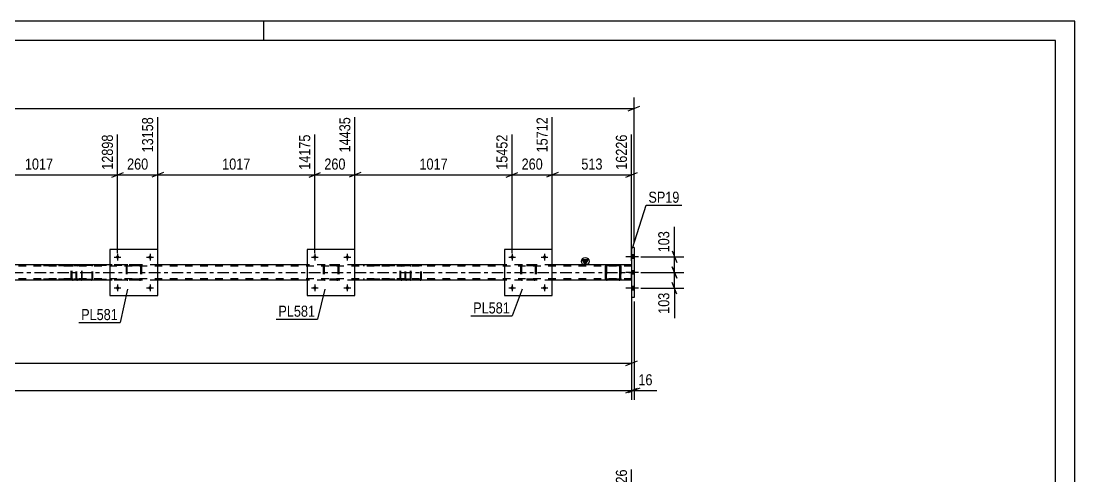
# Model space of a CAD drawing. Header units: millimetres. Extents: x -86 to 755, y -421 to 173.
# Drawn here: x 482 to 754.9, y 55.5 to 173.5 of the extents above; entities that cross this region are included whole.
import ezdxf

# ---------------------------------------------------------------- set-up
doc = ezdxf.new("R2010")
doc.units = ezdxf.units.MM
doc.linetypes.add('DXK_LINE_DOT2', pattern=[3.9198, 1.9599, -1.9599])
doc.linetypes.add('DXK_LINE_DOT3', pattern=[5.9187, 2.979, -0.9799, 0.9799, -0.9799])
doc.styles.add('Arial Narrow', font='ARIALN.TTF', dxfattribs={"height": 0.2})

# ---------------------------------------------------------------- blocks, each defined once
blk = doc.blocks.new('Unknown-814409347-1133')
at = {"color": 5, "linetype": 'Continuous'}
for p, q in [((754.89, 173.48), (-86.11, 173.48)), ((544.89, 168.48), (544.89, 173.48)), ((754.89, -420.52), (754.89, 173.48)), ((749.89, 168.48), (-81.11, 168.48)), ((749.89, -415.52), (749.89, 168.48))]:
    blk.add_line(p, q, dxfattribs=at)
blk = doc.blocks.new('Part-814409347-2516 - 2380')
at = {"color": 2, "linetype": 'Continuous'}
for p, q in [((633.36, 110), (633.33, 109.81)), ((633.33, 106.77), (633.33, 109.81)), ((633.33, 109.81), (633.33, 109.81)), ((633.57, 109.81), (633.59, 109.91)), ((633.57, 106.77), (633.57, 109.81)), ((633.57, 109.81), (633.57, 109.81)), ((633.64, 109.98), (633.59, 109.91)), ((633.81, 110.29), (633.62, 110.26)), ((633.72, 110.04), (633.64, 109.98)), ((633.81, 110.05), (633.72, 110.04)), ((636.85, 110.29), (633.81, 110.29)), ((636.85, 110.05), (633.81, 110.05)), ((637.03, 110.26), (636.85, 110.29)), ((636.94, 110.04), (636.85, 110.05)), ((637.02, 109.98), (636.94, 110.04)), ((637.07, 109.91), (637.02, 109.98)), ((637.07, 109.91), (637.09, 109.81)), ((637.09, 106.77), (637.09, 109.81)), ((637.09, 109.81), (637.09, 109.81)), ((637.33, 109.81), (637.29, 110)), ((637.33, 106.77), (637.33, 109.81)), ((637.33, 109.81), (637.33, 109.81)), ((633.33, 106.77), (633.33, 106.77)), ((633.33, 106.77), (633.36, 106.59)), ((633.57, 106.77), (633.57, 106.77)), ((633.59, 106.68), (633.57, 106.77)), ((633.59, 106.68), (633.64, 106.6)), ((633.64, 106.6), (633.72, 106.55)), ((633.72, 106.55), (633.81, 106.53)), ((636.85, 106.53), (633.81, 106.53)), ((636.85, 106.53), (636.94, 106.55)), ((636.94, 106.55), (637.02, 106.6)), ((637.02, 106.6), (637.07, 106.68)), ((637.09, 106.77), (637.07, 106.68)), ((637.09, 106.77), (637.09, 106.77)), ((637.29, 106.59), (637.33, 106.77)), ((637.33, 106.77), (637.33, 106.77)), ((633.62, 106.33), (633.81, 106.29)), ((636.85, 106.29), (633.81, 106.29)), ((636.85, 106.29), (637.03, 106.33))]:
    blk.add_line(p, q, dxfattribs=at)
at = {"color": 7, "linetype": 'DXK_LINE_DOT2'}
for p, q in [((633.33, 109.81), (633.36, 110)), ((633.33, 106.77), (633.33, 109.81)), ((633.57, 109.81), (633.59, 109.91)), ((633.57, 109.81), (633.57, 106.77)), ((633.62, 110.26), (633.81, 110.29)), ((633.64, 109.98), (633.64, 109.98)), ((633.72, 110.04), (633.72, 110.04)), ((633.81, 110.05), (633.81, 110.05)), ((636.85, 110.29), (637.03, 110.26)), ((636.94, 110.04), (636.94, 110.04)), ((637.02, 109.98), (637.02, 109.98)), ((637.07, 109.91), (637.07, 109.91)), ((637.09, 109.81), (637.07, 109.91)), ((637.09, 109.81), (637.09, 106.77)), ((637.29, 110), (637.33, 109.81)), ((637.33, 109.81), (637.33, 106.77)), ((633.36, 106.59), (633.33, 106.77)), ((633.59, 106.68), (633.57, 106.77)), ((633.64, 106.6), (633.64, 106.6)), ((633.72, 106.55), (633.72, 106.55)), ((633.81, 106.53), (633.81, 106.53)), ((636.94, 106.55), (636.94, 106.55)), ((637.02, 106.6), (637.02, 106.6)), ((637.07, 106.68), (637.09, 106.77)), ((637.07, 106.68), (637.07, 106.68)), ((637.33, 106.77), (637.29, 106.59)), ((633.81, 106.29), (633.62, 106.33)), ((637.03, 106.33), (636.85, 106.29))]:
    blk.add_line(p, q, dxfattribs=at)
at = {"color": 7, "linetype": 'DXK_LINE_DOT3'}
blk.add_line((635.33, 108.29), (635.33, 108.29), dxfattribs=at)
at = {"color": 2, "linetype": 'Continuous'}
for centre, start, end in [((633.81, 109.81), 112.5, 157.5), ((636.85, 109.81), 22.5, 67.5), ((633.81, 106.77), 202.5, 247.5), ((636.85, 106.77), 292.5, 337.5)]:
    blk.add_arc(centre, 0.48, start, end, dxfattribs=at)
at = {"color": 7, "linetype": 'DXK_LINE_DOT2'}
for centre, start, end in [((633.81, 109.81), 112.5, 157.5), ((636.85, 109.81), 22.5, 67.5), ((633.81, 106.77), 202.5, 247.5), ((636.85, 106.77), 292.5, 337.5)]:
    blk.add_arc(centre, 0.48, start, end, dxfattribs=at)
blk = doc.blocks.new('Bolt-814409347-2420 - 2380')
at = {"linetype": 'Continuous'}
for points in [[(609.59, 104.29, -1), (608.71, 104.29, -1)], [(617.99, 104.29, -1), (617.11, 104.29, -1)]]:
    blk.add_hatch(color=1, dxfattribs=at).paths.add_polyline_path(points)
at = {"color": 1, "linetype": 'Continuous'}
for p, q in [((608.27, 104.29), (610.03, 104.29)), ((609.15, 105.17), (609.15, 103.41)), ((616.67, 104.29), (618.43, 104.29)), ((617.55, 105.17), (617.55, 103.41))]:
    blk.add_line(p, q, dxfattribs=at)
blk = doc.blocks.new('Bolt-814409347-2447 - 2380')
at = {"linetype": 'Continuous'}
for points in [[(640.73, 111.95), (640.73, 112.83), (640.09, 112.83), (640.09, 111.95)], [(640.73, 111.95), (640.73, 112.83), (640.09, 112.83), (640.09, 111.95)], [(640.73, 111.95), (640.73, 112.83), (640.09, 112.83), (640.09, 111.95)], [(640.73, 107.85), (640.73, 108.73), (640.09, 108.73), (640.09, 107.85)], [(640.73, 107.85), (640.73, 108.73), (640.09, 108.73), (640.09, 107.85)], [(640.73, 103.75), (640.73, 104.63), (640.09, 104.63), (640.09, 103.75)], [(640.73, 103.75), (640.73, 104.63), (640.09, 104.63), (640.09, 103.75)], [(640.73, 103.75), (640.73, 104.63), (640.09, 104.63), (640.09, 103.75)]]:
    blk.add_hatch(color=1, dxfattribs=at).paths.add_polyline_path(points)
at = {"color": 1, "linetype": 'Continuous'}
for p, q in [((641.89, 112.39), (638.57, 112.39)), ((641.89, 112.39), (638.57, 112.39)), ((641.89, 112.39), (638.57, 112.39)), ((640.73, 112.83), (640.09, 112.83)), ((640.73, 112.83), (640.09, 112.83)), ((640.73, 112.83), (640.09, 112.83)), ((640.73, 111.95), (640.09, 111.95)), ((640.73, 111.95), (640.09, 111.95)), ((640.73, 111.95), (640.09, 111.95)), ((641.89, 108.29), (638.57, 108.29)), ((641.89, 108.29), (638.57, 108.29)), ((640.73, 108.73), (640.09, 108.73)), ((640.73, 108.73), (640.09, 108.73)), ((640.73, 107.85), (640.09, 107.85)), ((640.73, 107.85), (640.09, 107.85)), ((641.89, 104.19), (638.57, 104.19)), ((641.89, 104.19), (638.57, 104.19)), ((641.89, 104.19), (638.57, 104.19)), ((640.73, 104.63), (640.09, 104.63)), ((640.73, 104.63), (640.09, 104.63)), ((640.73, 104.63), (640.09, 104.63)), ((640.73, 103.75), (640.09, 103.75)), ((640.73, 103.75), (640.09, 103.75)), ((640.73, 103.75), (640.09, 103.75))]:
    blk.add_line(p, q, dxfattribs=at)
blk = doc.blocks.new('Part-814409347-2593 - 2380')
at = {"color": 7, "linetype": 'DXK_LINE_DOT2'}
for p, q in [((497.59, 110.29), (485.43, 110.29)), ((497.59, 110.05), (485.43, 110.05)), ((495.01, 109.9), (494.99, 109.81)), ((494.99, 106.77), (494.99, 109.81)), ((495.03, 110), (495.01, 109.9)), ((495.24, 109.81), (495.26, 109.91)), ((495.24, 106.77), (495.24, 109.81)), ((495.26, 109.91), (495.32, 109.98)), ((495.5, 110.29), (495.3, 110.26)), ((495.32, 109.98), (495.4, 110.04)), ((495.4, 110.04), (495.5, 110.05)), ((496.31, 110.05), (496.31, 110.29)), ((497.69, 110.26), (497.59, 110.29)), ((497.59, 110.05), (497.64, 110.04)), ((497.64, 110.04), (497.68, 109.98)), ((497.68, 109.98), (497.71, 109.91)), ((497.78, 110.15), (497.69, 110.26)), ((497.71, 109.91), (497.72, 109.81)), ((497.72, 106.77), (497.72, 109.81)), ((497.84, 110), (497.78, 110.15)), ((497.86, 109.81), (497.84, 110)), ((497.86, 106.77), (497.86, 109.81)), ((497.59, 106.53), (485.43, 106.53)), ((494.99, 106.77), (495.01, 106.69)), ((495.01, 106.69), (495.03, 106.59)), ((495.26, 106.68), (495.24, 106.77)), ((495.32, 106.6), (495.26, 106.68)), ((495.4, 106.55), (495.32, 106.6)), ((495.5, 106.53), (495.4, 106.55)), ((496.31, 106.29), (496.31, 106.53)), ((497.64, 106.55), (497.59, 106.53)), ((497.68, 106.6), (497.64, 106.55)), ((497.71, 106.68), (497.68, 106.6)), ((497.69, 106.33), (497.78, 106.43)), ((497.72, 106.77), (497.71, 106.68)), ((497.78, 106.43), (497.84, 106.59)), ((497.84, 106.59), (497.86, 106.77)), ((497.59, 106.29), (485.43, 106.29)), ((495.3, 106.33), (495.5, 106.29)), ((497.59, 106.29), (497.69, 106.33))]:
    blk.add_line(p, q, dxfattribs=at)
for centre, start, end in [((495.48, 109.8), 111.1941, 156.1506), ((495.48, 106.79), 203.8494, 248.8059)]:
    blk.add_arc(centre, 0.492, start, end, dxfattribs=at)
blk = doc.blocks.new('Bolt-814409347-2384 - 2380')
at = {"linetype": 'Continuous'}
for points in [[(558.51, 112.29, -1), (557.63, 112.29, -1)], [(566.91, 112.29, -1), (566.03, 112.29, -1)]]:
    blk.add_hatch(color=1, dxfattribs=at).paths.add_polyline_path(points)
at = {"color": 1, "linetype": 'Continuous'}
for p, q in [((557.19, 112.29), (558.95, 112.29)), ((558.07, 113.17), (558.07, 111.41)), ((565.59, 112.29), (567.35, 112.29)), ((566.47, 113.17), (566.47, 111.41))]:
    blk.add_line(p, q, dxfattribs=at)
blk = doc.blocks.new('Bolt-814409347-2385 - 2380')
at = {"linetype": 'Continuous'}
for points in [[(558.51, 104.29, -1), (557.63, 104.29, -1)], [(566.91, 104.29, -1), (566.03, 104.29, -1)]]:
    blk.add_hatch(color=1, dxfattribs=at).paths.add_polyline_path(points)
at = {"color": 1, "linetype": 'Continuous'}
for p, q in [((557.19, 104.29), (558.95, 104.29)), ((558.07, 105.17), (558.07, 103.41)), ((565.59, 104.29), (567.35, 104.29)), ((566.47, 105.17), (566.47, 103.41))]:
    blk.add_line(p, q, dxfattribs=at)
blk = doc.blocks.new('Bolt-814409347-2386 - 2380')
at = {"linetype": 'Continuous'}
for points in [[(507.43, 112.29, -1), (506.55, 112.29, -1)], [(515.83, 112.29, -1), (514.95, 112.29, -1)]]:
    blk.add_hatch(color=1, dxfattribs=at).paths.add_polyline_path(points)
at = {"color": 1, "linetype": 'Continuous'}
for p, q in [((506.11, 112.29), (507.87, 112.29)), ((506.99, 113.17), (506.99, 111.41)), ((514.51, 112.29), (516.27, 112.29)), ((515.39, 113.17), (515.39, 111.41))]:
    blk.add_line(p, q, dxfattribs=at)
blk = doc.blocks.new('Part-814409347-2515 - 2380')
at = {"color": 2, "linetype": 'Continuous'}
for p, q in [((619.55, 114.29), (607.15, 114.29)), ((607.15, 114.29), (607.15, 102.29)), ((619.55, 102.29), (619.55, 114.29)), ((607.15, 102.29), (619.55, 102.29))]:
    blk.add_line(p, q, dxfattribs=at)
blk = doc.blocks.new('Bolt-814409347-2439 - 2380')
at = {"linetype": 'Continuous'}
for points in [[(609.59, 112.29, -1), (608.71, 112.29, -1)], [(617.99, 112.29, -1), (617.11, 112.29, -1)]]:
    blk.add_hatch(color=1, dxfattribs=at).paths.add_polyline_path(points)
at = {"color": 1, "linetype": 'Continuous'}
for p, q in [((608.27, 112.29), (610.03, 112.29)), ((609.15, 113.17), (609.15, 111.41)), ((616.67, 112.29), (618.43, 112.29)), ((617.55, 113.17), (617.55, 111.41))]:
    blk.add_line(p, q, dxfattribs=at)
blk = doc.blocks.new('Part-814409347-2462 - 2380')
at = {"color": 2, "linetype": 'Continuous'}
for p, q in [((517.39, 114.29), (504.99, 114.29)), ((504.99, 114.29), (504.99, 102.29)), ((517.39, 102.29), (517.39, 114.29)), ((504.99, 102.29), (517.39, 102.29))]:
    blk.add_line(p, q, dxfattribs=at)
blk = doc.blocks.new('Part-814409347-2469 - 2380')
at = {"color": 7, "linetype": 'DXK_LINE_DOT2'}
for p, q in [((509.19, 109.81), (509.23, 110)), ((509.23, 110), (509.19, 109.81)), ((509.19, 109.81), (509.19, 106.77)), ((509.43, 109.81), (509.45, 109.91)), ((509.43, 109.81), (509.43, 106.77)), ((509.45, 109.91), (509.5, 109.98)), ((509.49, 110.26), (509.67, 110.29)), ((509.67, 110.29), (509.49, 110.26)), ((509.5, 109.98), (509.58, 110.04)), ((509.58, 110.04), (509.67, 110.05)), ((512.71, 110.29), (509.67, 110.29)), ((512.71, 110.05), (509.67, 110.05)), ((512.71, 110.29), (512.89, 110.26)), ((512.89, 110.26), (512.71, 110.29)), ((512.71, 110.05), (512.8, 110.04)), ((512.8, 110.04), (512.88, 109.98)), ((512.88, 109.98), (512.93, 109.91)), ((512.93, 109.91), (512.95, 109.81)), ((512.95, 109.81), (512.95, 106.77)), ((513.15, 110), (513.19, 109.81)), ((513.19, 109.81), (513.15, 110)), ((513.19, 109.81), (513.19, 106.77)), ((509.23, 106.59), (509.19, 106.77)), ((509.19, 106.77), (509.23, 106.59)), ((509.45, 106.68), (509.43, 106.77)), ((509.5, 106.6), (509.45, 106.68)), ((509.58, 106.55), (509.5, 106.6)), ((509.67, 106.53), (509.58, 106.55)), ((512.71, 106.53), (509.67, 106.53)), ((512.8, 106.55), (512.71, 106.53)), ((512.88, 106.6), (512.8, 106.55)), ((512.93, 106.68), (512.88, 106.6)), ((512.95, 106.77), (512.93, 106.68)), ((513.19, 106.77), (513.15, 106.59)), ((513.15, 106.59), (513.19, 106.77)), ((509.67, 106.29), (509.49, 106.33)), ((509.49, 106.33), (509.67, 106.29)), ((512.71, 106.29), (509.67, 106.29)), ((512.89, 106.33), (512.71, 106.29)), ((512.71, 106.29), (512.89, 106.33))]:
    blk.add_line(p, q, dxfattribs=at)
at = {"color": 7, "linetype": 'DXK_LINE_DOT3'}
blk.add_line((511.19, 108.29), (511.19, 108.29), dxfattribs=at)
at = {"color": 7, "linetype": 'DXK_LINE_DOT2'}
for centre, start, end in [((509.67, 109.81), 112.5, 157.5), ((509.67, 109.81), 112.5, 157.5), ((512.71, 109.81), 22.5, 67.5), ((512.71, 109.81), 22.5, 67.5), ((509.67, 106.77), 202.5, 247.5), ((509.67, 106.77), 202.5, 247.5), ((512.71, 106.77), 292.5, 337.5), ((512.71, 106.77), 292.5, 337.5)]:
    blk.add_arc(centre, 0.48, start, end, dxfattribs=at)
blk = doc.blocks.new('Part-814409347-2607 - 2380')
at = {"color": 7, "linetype": 'DXK_LINE_DOT2'}
for p, q in [((581.47, 110.1), (581.44, 109.97)), ((581.44, 106.61), (581.44, 109.97)), ((581.61, 109.97), (581.63, 110.03)), ((581.61, 106.61), (581.61, 109.97)), ((581.63, 110.03), (581.66, 110.09)), ((581.79, 110.29), (581.65, 110.27)), ((581.66, 110.09), (581.72, 110.12)), ((581.72, 110.12), (581.79, 110.13)), ((597.11, 110.29), (581.79, 110.29)), ((597.11, 110.13), (581.79, 110.13)), ((585.49, 110.27), (585.36, 110.29)), ((585.36, 110.13), (585.43, 110.12)), ((585.43, 110.12), (585.45, 110.11)), ((585.45, 110.11), (585.48, 110.09)), ((585.48, 110.09), (585.52, 110.03)), ((585.52, 110.03), (585.53, 109.97)), ((585.53, 106.61), (585.53, 109.97)), ((585.7, 109.97), (585.68, 110.1)), ((585.7, 106.61), (585.7, 109.97)), ((581.44, 106.61), (581.47, 106.49)), ((581.63, 106.55), (581.61, 106.61)), ((581.66, 106.5), (581.63, 106.55)), ((581.72, 106.47), (581.66, 106.5)), ((581.79, 106.45), (581.72, 106.47)), ((597.11, 106.45), (581.79, 106.45)), ((585.36, 106.45), (585.43, 106.47)), ((585.43, 106.47), (585.45, 106.48)), ((585.45, 106.48), (585.48, 106.5)), ((585.52, 106.55), (585.48, 106.5)), ((585.53, 106.61), (585.52, 106.55)), ((585.68, 106.49), (585.7, 106.61)), ((581.65, 106.32), (581.79, 106.29)), ((597.11, 106.29), (581.79, 106.29)), ((585.36, 106.29), (585.49, 106.32))]:
    blk.add_line(p, q, dxfattribs=at)
for centre, start, end in [((581.77, 109.96), 110.7583, 155.68), ((585.37, 109.96), 24.32, 69.2417), ((581.77, 106.63), 204.32, 249.2417)]:
    blk.add_arc(centre, 0.331, start, end, dxfattribs=at)
blk = doc.blocks.new('Bolt-814409347-2482 - 2380')
at = {"linetype": 'Continuous'}
for points in [[(507.43, 104.29, -1), (506.55, 104.29, -1)], [(515.83, 104.29, -1), (514.95, 104.29, -1)]]:
    blk.add_hatch(color=1, dxfattribs=at).paths.add_polyline_path(points)
at = {"color": 1, "linetype": 'Continuous'}
for p, q in [((506.11, 104.29), (507.87, 104.29)), ((506.99, 105.17), (506.99, 103.41)), ((514.51, 104.29), (516.27, 104.29)), ((515.39, 105.17), (515.39, 103.41))]:
    blk.add_line(p, q, dxfattribs=at)
blk = doc.blocks.new('Part-814409347-2489 - 2380')
at = {"color": 7, "linetype": 'DXK_LINE_DOT2'}
for p, q in [((611.35, 109.81), (611.39, 110)), ((611.39, 110), (611.35, 109.81)), ((611.35, 109.81), (611.35, 106.77)), ((611.59, 109.81), (611.61, 109.91)), ((611.59, 109.81), (611.59, 106.77)), ((611.61, 109.91), (611.66, 109.98)), ((611.65, 110.26), (611.83, 110.29)), ((611.83, 110.29), (611.65, 110.26)), ((611.66, 109.98), (611.74, 110.04)), ((611.74, 110.04), (611.83, 110.05)), ((614.87, 110.29), (611.83, 110.29)), ((614.87, 110.05), (611.83, 110.05)), ((614.87, 110.29), (615.06, 110.26)), ((615.06, 110.26), (614.87, 110.29)), ((614.87, 110.05), (614.96, 110.04)), ((614.96, 110.04), (615.04, 109.98)), ((615.04, 109.98), (615.09, 109.91)), ((615.09, 109.91), (615.11, 109.81)), ((615.11, 109.81), (615.11, 106.77)), ((615.32, 110), (615.35, 109.81)), ((615.35, 109.81), (615.32, 110)), ((615.35, 109.81), (615.35, 106.77)), ((611.39, 106.59), (611.35, 106.77)), ((611.35, 106.77), (611.39, 106.59)), ((611.61, 106.68), (611.59, 106.77)), ((611.66, 106.6), (611.61, 106.68)), ((611.74, 106.55), (611.66, 106.6)), ((611.83, 106.53), (611.74, 106.55)), ((614.87, 106.53), (611.83, 106.53)), ((614.96, 106.55), (614.87, 106.53)), ((615.04, 106.6), (614.96, 106.55)), ((615.09, 106.68), (615.04, 106.6)), ((615.11, 106.77), (615.09, 106.68)), ((615.35, 106.77), (615.32, 106.59)), ((615.32, 106.59), (615.35, 106.77)), ((611.83, 106.29), (611.65, 106.33)), ((611.65, 106.33), (611.83, 106.29)), ((614.87, 106.29), (611.83, 106.29)), ((615.06, 106.33), (614.87, 106.29)), ((614.87, 106.29), (615.06, 106.33))]:
    blk.add_line(p, q, dxfattribs=at)
for centre, start, end in [((611.83, 109.81), 112.5, 157.5), ((611.83, 109.81), 112.5, 157.5), ((614.87, 109.81), 22.5, 67.5), ((614.87, 109.81), 22.5, 67.5), ((611.83, 106.77), 202.5, 247.5), ((611.83, 106.77), 202.5, 247.5), ((614.87, 106.77), 292.5, 337.5), ((614.87, 106.77), 292.5, 337.5)]:
    blk.add_arc(centre, 0.48, start, end, dxfattribs=at)
blk = doc.blocks.new('Part-814409347-2494 - 2380')
at = {"color": 2, "linetype": 'Continuous'}
for p, q in [((568.47, 114.29), (556.07, 114.29)), ((556.07, 114.29), (556.07, 102.29)), ((568.47, 102.29), (568.47, 114.29)), ((556.07, 102.29), (568.47, 102.29))]:
    blk.add_line(p, q, dxfattribs=at)
blk = doc.blocks.new('Part-814409347-2495 - 2380')
at = {"color": 7, "linetype": 'DXK_LINE_DOT2'}
for p, q in [((560.27, 109.81), (560.31, 110)), ((560.31, 110), (560.27, 109.81)), ((560.27, 109.81), (560.27, 106.77)), ((560.51, 109.81), (560.53, 109.91)), ((560.51, 109.81), (560.51, 106.77)), ((560.53, 109.91), (560.58, 109.98)), ((560.57, 110.26), (560.75, 110.29)), ((560.75, 110.29), (560.57, 110.26)), ((560.58, 109.98), (560.66, 110.04)), ((560.66, 110.04), (560.75, 110.05)), ((563.79, 110.29), (560.75, 110.29)), ((563.79, 110.05), (560.75, 110.05)), ((563.79, 110.29), (563.97, 110.26)), ((563.97, 110.26), (563.79, 110.29)), ((563.79, 110.05), (563.88, 110.04)), ((563.88, 110.04), (563.96, 109.98)), ((563.96, 109.98), (564.01, 109.91)), ((564.01, 109.91), (564.03, 109.81)), ((564.03, 109.81), (564.03, 106.77)), ((564.23, 110), (564.27, 109.81)), ((564.27, 109.81), (564.23, 110)), ((564.27, 109.81), (564.27, 106.77)), ((560.31, 106.59), (560.27, 106.77)), ((560.27, 106.77), (560.31, 106.59)), ((560.53, 106.68), (560.51, 106.77)), ((560.58, 106.6), (560.53, 106.68)), ((560.66, 106.55), (560.58, 106.6)), ((560.75, 106.53), (560.66, 106.55)), ((563.79, 106.53), (560.75, 106.53)), ((563.88, 106.55), (563.79, 106.53)), ((563.96, 106.6), (563.88, 106.55)), ((564.01, 106.68), (563.96, 106.6)), ((564.03, 106.77), (564.01, 106.68)), ((564.27, 106.77), (564.23, 106.59)), ((564.23, 106.59), (564.27, 106.77)), ((560.75, 106.29), (560.57, 106.33)), ((560.57, 106.33), (560.75, 106.29)), ((563.79, 106.29), (560.75, 106.29)), ((563.97, 106.33), (563.79, 106.29)), ((563.79, 106.29), (563.97, 106.33))]:
    blk.add_line(p, q, dxfattribs=at)
at = {"color": 7, "linetype": 'DXK_LINE_DOT3'}
blk.add_line((562.27, 108.29), (562.27, 108.29), dxfattribs=at)
at = {"color": 7, "linetype": 'DXK_LINE_DOT2'}
for centre, start, end in [((560.75, 109.81), 112.5, 157.5), ((560.75, 109.81), 112.5, 157.5), ((563.79, 109.81), 22.5, 67.5), ((563.79, 109.81), 22.5, 67.5), ((560.75, 106.77), 202.5, 247.5), ((560.75, 106.77), 202.5, 247.5), ((563.79, 106.77), 292.5, 337.5), ((563.79, 106.77), 292.5, 337.5)]:
    blk.add_arc(centre, 0.48, start, end, dxfattribs=at)
blk = doc.blocks.new('Part-814409347-2525 - 2380')
at = {"color": 7, "linetype": 'DXK_LINE_DOT2'}
for p, q in [((496.34, 110.1), (496.31, 109.97)), ((496.31, 106.61), (496.31, 109.97)), ((496.48, 109.97), (496.49, 110.03)), ((496.48, 106.61), (496.48, 109.97)), ((496.49, 110.03), (496.53, 110.09)), ((496.65, 110.29), (496.52, 110.27)), ((496.53, 110.09), (496.59, 110.12)), ((496.59, 110.12), (496.65, 110.13)), ((511.98, 110.29), (496.65, 110.29)), ((511.98, 110.13), (496.65, 110.13)), ((500.36, 110.27), (500.23, 110.29)), ((500.23, 110.13), (500.29, 110.12)), ((500.29, 110.12), (500.32, 110.11)), ((500.32, 110.11), (500.35, 110.09)), ((500.35, 110.09), (500.38, 110.03)), ((500.38, 110.03), (500.4, 109.97)), ((500.4, 106.61), (500.4, 109.97)), ((500.57, 109.97), (500.54, 110.1)), ((500.57, 106.61), (500.57, 109.97)), ((496.31, 106.61), (496.34, 106.49)), ((496.49, 106.55), (496.48, 106.61)), ((496.53, 106.5), (496.49, 106.55)), ((496.59, 106.47), (496.53, 106.5)), ((496.65, 106.45), (496.59, 106.47)), ((511.98, 106.45), (496.65, 106.45)), ((500.23, 106.45), (500.29, 106.47)), ((500.29, 106.47), (500.32, 106.48)), ((500.32, 106.48), (500.35, 106.5)), ((500.38, 106.55), (500.35, 106.5)), ((500.4, 106.61), (500.38, 106.55)), ((500.54, 106.49), (500.57, 106.61)), ((496.52, 106.32), (496.65, 106.29)), ((511.98, 106.29), (496.65, 106.29)), ((500.23, 106.29), (500.36, 106.32))]:
    blk.add_line(p, q, dxfattribs=at)
for centre, start, end in [((496.64, 109.96), 110.7583, 155.68), ((500.24, 109.96), 24.32, 69.2417), ((496.64, 106.63), 204.32, 249.2417)]:
    blk.add_arc(centre, 0.331, start, end, dxfattribs=at)
blk = doc.blocks.new('Part-814409347-2552 - 2380')
at = {"linetype": 'Continuous'}
blk.add_hatch(color=2, dxfattribs=at).paths.add_polyline_path([(628.09, 110.29), (627.29, 111.69), (628.89, 111.69)])
at = {"color": 7, "linetype": 'DXK_LINE_DOT2'}
for p, q in [((640.09, 109.97), (35.67, 109.97)), ((517.39, 110.29), (504.99, 110.29)), ((568.47, 110.29), (556.07, 110.29)), ((619.55, 110.29), (607.15, 110.29)), ((636.85, 110.29), (633.81, 110.29)), ((640.09, 106.29), (640.09, 110.29)), ((640.09, 106.61), (35.67, 106.61)), ((517.39, 106.29), (504.99, 106.29)), ((568.47, 106.29), (556.07, 106.29)), ((619.55, 106.29), (607.15, 106.29)), ((636.85, 106.29), (633.81, 106.29))]:
    blk.add_line(p, q, dxfattribs=at)
at = {"color": 2, "linetype": 'Continuous'}
for p, q in [((504.99, 110.29), (466.31, 110.29)), ((556.07, 110.29), (517.39, 110.29)), ((607.15, 110.29), (568.47, 110.29)), ((633.81, 110.29), (619.55, 110.29)), ((628.09, 110.29), (627.29, 111.69)), ((627.29, 111.69), (628.89, 111.69)), ((628.89, 111.69), (628.09, 110.29)), ((640.09, 110.29), (636.85, 110.29)), ((504.99, 106.29), (466.31, 106.29)), ((556.07, 106.29), (517.39, 106.29)), ((607.15, 106.29), (568.47, 106.29)), ((633.81, 106.29), (619.55, 106.29)), ((640.09, 106.29), (636.85, 106.29))]:
    blk.add_line(p, q, dxfattribs=at)
at = {"color": 7, "linetype": 'DXK_LINE_DOT3'}
blk.add_line((35.67, 108.29), (640.09, 108.29), dxfattribs=at)
at = {"color": 2, "linetype": 'Continuous'}
blk.add_circle((628.09, 111.19), 1, dxfattribs=at)
blk = doc.blocks.new('Part-814409347-2590 - 2380')
at = {"color": 2, "linetype": 'Continuous'}
for p, q in [((640.73, 114.79), (640.09, 114.79)), ((640.09, 114.79), (640.09, 101.79)), ((640.73, 114.79), (640.73, 101.79)), ((640.73, 101.79), (640.09, 101.79))]:
    blk.add_line(p, q, dxfattribs=at)
blk = doc.blocks.new('Part-814409347-2609 - 2380')
at = {"color": 7, "linetype": 'DXK_LINE_DOT2'}
for p, q in [((582.72, 110.29), (570.56, 110.29)), ((582.72, 110.05), (570.56, 110.05)), ((580.14, 109.9), (580.13, 109.81)), ((580.13, 106.77), (580.13, 109.81)), ((580.16, 110), (580.14, 109.9)), ((580.38, 109.81), (580.4, 109.91)), ((580.38, 106.77), (580.38, 109.81)), ((580.4, 109.91), (580.45, 109.98)), ((580.63, 110.29), (580.44, 110.26)), ((580.45, 109.98), (580.53, 110.04)), ((580.53, 110.04), (580.63, 110.05)), ((581.44, 110.05), (581.44, 110.29)), ((582.82, 110.26), (582.72, 110.29)), ((582.72, 110.05), (582.77, 110.04)), ((582.77, 110.04), (582.82, 109.98)), ((582.91, 110.15), (582.82, 110.26)), ((582.82, 109.98), (582.85, 109.91)), ((582.85, 109.91), (582.86, 109.81)), ((582.86, 106.77), (582.86, 109.81)), ((582.97, 110), (582.91, 110.15)), ((582.99, 109.81), (582.97, 110)), ((582.99, 106.77), (582.99, 109.81)), ((582.72, 106.53), (570.56, 106.53)), ((580.13, 106.77), (580.14, 106.69)), ((580.14, 106.69), (580.16, 106.59)), ((580.4, 106.68), (580.38, 106.77)), ((580.45, 106.6), (580.4, 106.68)), ((580.53, 106.55), (580.45, 106.6)), ((580.63, 106.53), (580.53, 106.55)), ((581.44, 106.29), (581.44, 106.53)), ((582.77, 106.55), (582.72, 106.53)), ((582.82, 106.6), (582.77, 106.55)), ((582.85, 106.68), (582.82, 106.6)), ((582.82, 106.33), (582.91, 106.43)), ((582.86, 106.77), (582.85, 106.68)), ((582.91, 106.43), (582.97, 106.59)), ((582.97, 106.59), (582.99, 106.77)), ((582.72, 106.29), (570.56, 106.29)), ((580.44, 106.33), (580.63, 106.29)), ((582.72, 106.29), (582.82, 106.33))]:
    blk.add_line(p, q, dxfattribs=at)
for centre, start, end in [((580.61, 109.8), 111.1941, 156.1506), ((580.61, 106.79), 203.8494, 248.8059)]:
    blk.add_arc(centre, 0.492, start, end, dxfattribs=at)
blk = doc.blocks.new('StraightDimension-814409347-3189 - 2380')
at = {"color": 7, "linetype": 'Continuous'}
for p, q in [((640.09, 100.79), (640.09, 75.29)), ((10.44, 77.69), (640.09, 77.69)), ((638.59, 77.09), (641.59, 78.29))]:
    blk.add_line(p, q, dxfattribs=at)
blk = doc.blocks.new('StraightDimension-814409347-2678 - 2380')
at = {"color": 7, "linetype": 'Continuous'}
for p, q in [((619.55, 111.29), (619.55, 148.56)), ((640.09, 111.29), (640.09, 144.06)), ((621.05, 134.22), (618.05, 133.02)), ((638.59, 133.02), (641.59, 134.22)), ((619.55, 133.62), (640.09, 133.62))]:
    blk.add_line(p, q, dxfattribs=at)
at = {"color": 0, "linetype": 'Continuous'}
blk.add_wipeout([(639.49, 144.66), (635.29, 144.66), (635.29, 134.32), (639.49, 134.32)], dxfattribs=at)
at = {"color": 0}
blk.add_wipeout([(633.16, 134.37), (633.16, 138.57), (626.48, 138.57), (626.48, 134.37)], dxfattribs=at)
at = {"color": 3, "linetype": 'Continuous', "style": 'Arial Narrow'}
blk.add_text('16226', height=2.863, rotation=90.0002, dxfattribs=at).set_placement((638.89, 134.92))
at = {"color": 3, "style": 'Arial Narrow'}
blk.add_text('513', height=2.863, dxfattribs=at).set_placement((627.08, 134.97))
blk = doc.blocks.new('StraightDimension-814409347-2679 - 2380')
at = {"color": 7, "linetype": 'Continuous'}
for p, q in [((619.55, 111.29), (619.55, 148.56)), ((609.15, 113.29), (609.15, 144.06)), ((607.65, 133.02), (610.65, 134.22)), ((621.05, 134.22), (618.05, 133.02)), ((609.15, 133.62), (619.55, 133.62))]:
    blk.add_line(p, q, dxfattribs=at)
at = {"color": 0}
blk.add_wipeout([(617.69, 134.37), (617.69, 138.57), (611.01, 138.57), (611.01, 134.37)], dxfattribs=at)
at = {"color": 0, "linetype": 'Continuous'}
blk.add_wipeout([(618.95, 149.16), (614.75, 149.16), (614.75, 138.82), (618.95, 138.82)], dxfattribs=at)
at = {"color": 3, "linetype": 'Continuous', "style": 'Arial Narrow'}
blk.add_text('15712', height=2.863, rotation=90.0002, dxfattribs=at).set_placement((618.35, 139.42))
at = {"color": 3, "style": 'Arial Narrow'}
blk.add_text('260', height=2.863, dxfattribs=at).set_placement((611.61, 134.97))
blk = doc.blocks.new('StraightDimension-814409347-2680 - 2380')
at = {"color": 7, "linetype": 'Continuous'}
for p, q in [((568.47, 111.29), (568.47, 148.56)), ((609.15, 113.29), (609.15, 144.06)), ((569.97, 134.22), (566.97, 133.02)), ((607.65, 133.02), (610.65, 134.22)), ((568.47, 133.62), (609.15, 133.62))]:
    blk.add_line(p, q, dxfattribs=at)
at = {"color": 0, "linetype": 'Continuous'}
blk.add_wipeout([(608.55, 144.66), (604.35, 144.66), (604.35, 134.32), (608.55, 134.32)], dxfattribs=at)
at = {"color": 0}
blk.add_wipeout([(593.07, 134.37), (593.07, 138.57), (584.56, 138.57), (584.56, 134.37)], dxfattribs=at)
at = {"color": 3, "linetype": 'Continuous', "style": 'Arial Narrow'}
blk.add_text('15452', height=2.863, rotation=90.0002, dxfattribs=at).set_placement((607.95, 134.92))
at = {"color": 3, "style": 'Arial Narrow'}
blk.add_text('1017', height=2.863, dxfattribs=at).set_placement((585.16, 134.97))
blk = doc.blocks.new('StraightDimension-814409347-2681 - 2380')
at = {"color": 7, "linetype": 'Continuous'}
for p, q in [((568.47, 111.29), (568.47, 148.56)), ((558.07, 113.29), (558.07, 144.06)), ((556.57, 133.02), (559.57, 134.22)), ((569.97, 134.22), (566.97, 133.02)), ((558.07, 133.62), (568.47, 133.62))]:
    blk.add_line(p, q, dxfattribs=at)
at = {"color": 0}
blk.add_wipeout([(566.61, 134.37), (566.61, 138.57), (559.93, 138.57), (559.93, 134.37)], dxfattribs=at)
at = {"color": 0, "linetype": 'Continuous'}
blk.add_wipeout([(567.87, 149.16), (563.67, 149.16), (563.67, 138.82), (567.87, 138.82)], dxfattribs=at)
at = {"color": 3, "linetype": 'Continuous', "style": 'Arial Narrow'}
blk.add_text('14435', height=2.863, rotation=90.0002, dxfattribs=at).set_placement((567.27, 139.42))
at = {"color": 3, "style": 'Arial Narrow'}
blk.add_text('260', height=2.863, dxfattribs=at).set_placement((560.53, 134.97))
blk = doc.blocks.new('StraightDimension-814409347-2682 - 2380')
at = {"color": 7, "linetype": 'Continuous'}
for p, q in [((517.39, 111.29), (517.39, 148.56)), ((558.07, 113.29), (558.07, 144.06)), ((518.89, 134.22), (515.89, 133.02)), ((556.57, 133.02), (559.57, 134.22)), ((517.39, 133.62), (558.07, 133.62))]:
    blk.add_line(p, q, dxfattribs=at)
at = {"color": 0, "linetype": 'Continuous'}
blk.add_wipeout([(557.47, 144.66), (553.27, 144.66), (553.27, 134.32), (557.47, 134.32)], dxfattribs=at)
at = {"color": 0}
blk.add_wipeout([(541.99, 134.37), (541.99, 138.57), (533.47, 138.57), (533.47, 134.37)], dxfattribs=at)
at = {"color": 3, "linetype": 'Continuous', "style": 'Arial Narrow'}
blk.add_text('14175', height=2.863, rotation=90.0002, dxfattribs=at).set_placement((556.87, 134.92))
at = {"color": 3, "style": 'Arial Narrow'}
blk.add_text('1017', height=2.863, dxfattribs=at).set_placement((534.07, 134.97))
blk = doc.blocks.new('StraightDimension-814409347-2683 - 2380')
at = {"color": 7, "linetype": 'Continuous'}
for p, q in [((517.39, 111.29), (517.39, 148.56)), ((506.99, 113.29), (506.99, 144.06)), ((505.49, 133.02), (508.49, 134.22)), ((518.89, 134.22), (515.89, 133.02)), ((506.99, 133.62), (517.39, 133.62))]:
    blk.add_line(p, q, dxfattribs=at)
at = {"color": 0}
blk.add_wipeout([(515.53, 134.37), (515.53, 138.57), (508.85, 138.57), (508.85, 134.37)], dxfattribs=at)
at = {"color": 0, "linetype": 'Continuous'}
blk.add_wipeout([(516.79, 149.16), (512.59, 149.16), (512.59, 138.82), (516.79, 138.82)], dxfattribs=at)
at = {"color": 3, "linetype": 'Continuous', "style": 'Arial Narrow'}
blk.add_text('13158', height=2.863, rotation=90.0002, dxfattribs=at).set_placement((516.19, 139.42))
at = {"color": 3, "style": 'Arial Narrow'}
blk.add_text('260', height=2.863, dxfattribs=at).set_placement((509.45, 134.97))
blk = doc.blocks.new('StraightDimension-814409347-2684 - 2380')
at = {"color": 7, "linetype": 'Continuous'}
for p, q in [((466.31, 111.29), (466.31, 148.56)), ((506.99, 113.29), (506.99, 144.06)), ((467.81, 134.22), (464.81, 133.02)), ((505.49, 133.02), (508.49, 134.22)), ((466.31, 133.62), (506.99, 133.62))]:
    blk.add_line(p, q, dxfattribs=at)
at = {"color": 0, "linetype": 'Continuous'}
blk.add_wipeout([(506.39, 144.66), (502.19, 144.66), (502.19, 134.32), (506.39, 134.32)], dxfattribs=at)
at = {"color": 0}
blk.add_wipeout([(490.91, 134.37), (490.91, 138.57), (482.39, 138.57), (482.39, 134.37)], dxfattribs=at)
at = {"color": 3, "linetype": 'Continuous', "style": 'Arial Narrow'}
blk.add_text('12898', height=2.863, rotation=90.0002, dxfattribs=at).set_placement((505.79, 134.92))
at = {"color": 3, "style": 'Arial Narrow'}
blk.add_text('1017', height=2.863, dxfattribs=at).set_placement((482.99, 134.97))
blk = doc.blocks.new('StraightDimension-814409347-3152 - 2380')
at = {"color": 7, "linetype": 'Continuous'}
for p, q in [((650.61, 109.79), (651.81, 106.79)), ((642.45, 108.29), (653.61, 108.29)), ((651.21, 104.19), (651.21, 108.29)), ((642.45, 104.19), (653.61, 104.19)), ((651.81, 102.69), (650.61, 105.69))]:
    blk.add_line(p, q, dxfattribs=at)
at = {"color": 0}
blk.add_wipeout([(650.46, 103.67), (646.26, 103.67), (646.26, 96.98), (650.46, 96.98)], dxfattribs=at)
at = {"color": 7, "linetype": 'Continuous'}
blk.add_line((651.21, 104.19), (651.21, 96.46), dxfattribs=at)
blk.add_line((651.21, 104.19), (651.21, 96.46), dxfattribs=at)
at = {"color": 3, "style": 'Arial Narrow'}
blk.add_text('103', height=2.863, rotation=90.0002, dxfattribs=at).set_placement((649.86, 97.58))
blk = doc.blocks.new('StraightDimension-814409347-3165 - 2380')
at = {"color": 7, "linetype": 'Continuous'}
for p, q in [((642.45, 112.39), (653.61, 112.39)), ((650.61, 113.89), (651.81, 110.89)), ((651.21, 108.29), (651.21, 112.39)), ((651.81, 106.79), (650.61, 109.79)), ((642.45, 108.29), (653.61, 108.29))]:
    blk.add_line(p, q, dxfattribs=at)
at = {"color": 0}
blk.add_wipeout([(650.46, 119.6), (646.26, 119.6), (646.26, 112.92), (650.46, 112.92)], dxfattribs=at)
at = {"color": 7, "linetype": 'Continuous'}
blk.add_line((651.21, 112.39), (651.21, 120.13), dxfattribs=at)
blk.add_line((651.21, 112.39), (651.21, 120.13), dxfattribs=at)
at = {"color": 3, "style": 'Arial Narrow'}
blk.add_text('103', height=2.863, rotation=90.0002, dxfattribs=at).set_placement((649.86, 113.52))
blk = doc.blocks.new('StraightDimension-814409347-3199 - 2380')
at = {"color": 7, "linetype": 'Continuous'}
for p, q in [((640.09, 100.79), (640.09, 75.29)), ((640.73, 100.79), (640.73, 75.29)), ((638.59, 77.09), (641.59, 78.29)), ((642.23, 78.29), (639.23, 77.09)), ((640.09, 77.69), (640.73, 77.69))]:
    blk.add_line(p, q, dxfattribs=at)
at = {"color": 0}
blk.add_wipeout([(646.11, 78.44), (646.11, 82.64), (641.25, 82.64), (641.25, 78.44)], dxfattribs=at)
at = {"color": 7, "linetype": 'Continuous'}
blk.add_line((640.73, 77.69), (646.63, 77.69), dxfattribs=at)
blk.add_line((640.73, 77.69), (646.63, 77.69), dxfattribs=at)
at = {"color": 3, "style": 'Arial Narrow'}
blk.add_text('16', height=2.863, dxfattribs=at).set_placement((641.85, 79.04))
blk = doc.blocks.new('StraightDimension-814409347-3305 - 2380')
at = {"color": 7, "linetype": 'Continuous'}
for p, q in [((640.73, 115.79), (640.73, 153.64)), ((9.8, 150.79), (640.73, 150.79)), ((639.23, 150.19), (642.23, 151.39))]:
    blk.add_line(p, q, dxfattribs=at)
blk = doc.blocks.new('StraightDimension-814409347-3328 - 2380')
at = {"color": 7, "linetype": 'Continuous'}
for p, q in [((640.09, 105.29), (640.09, 82.39)), ((74.61, 84.79), (640.09, 84.79)), ((638.59, 84.19), (641.59, 85.39))]:
    blk.add_line(p, q, dxfattribs=at)
blk = doc.blocks.new('StraightDimension-814409347-4066 - 3393')
at = {"color": 7, "linetype": 'Continuous'}
for p, q in [((640.09, 3), (640.09, 57.24)), ((633.33, 11.8), (633.33, 52.74)), ((631.83, 41.7), (634.83, 42.9)), ((633.33, 42.3), (640.09, 42.3)), ((641.59, 42.9), (638.59, 41.7))]:
    blk.add_line(p, q, dxfattribs=at)
at = {"color": 0}
blk.add_wipeout([(640.05, 43.05), (640.05, 47.25), (633.36, 47.25), (633.36, 43.05)], dxfattribs=at)
at = {"color": 0, "linetype": 'Continuous'}
blk.add_wipeout([(639.49, 57.84), (635.29, 57.84), (635.29, 47.5), (639.49, 47.5)], dxfattribs=at)
at = {"color": 3, "linetype": 'Continuous', "style": 'Arial Narrow'}
blk.add_text('16226', height=2.863, rotation=90.0002, dxfattribs=at).set_placement((638.89, 48.1))
at = {"color": 3, "style": 'Arial Narrow'}
blk.add_text('169', height=2.863, dxfattribs=at).set_placement((633.96, 43.65))
blk = doc.blocks.new('Mark-814409347-2511 - 2380')
at = {"color": 0}
blk.add_wipeout([(608.58, 97.67), (608.58, 100.67), (599.07, 100.67), (599.07, 97.67)], dxfattribs=at)
blk.add_wipeout([(608.58, 97.67), (608.58, 100.67), (599.07, 100.67), (599.07, 97.67)], dxfattribs=at)
at = {"color": 30, "linetype": 'Continuous'}
for p in [(611.75, 104.01), (598.47, 97.07)]:
    blk.add_line(p, (609.18, 97.07), dxfattribs=at)
at = {"color": 3, "style": 'Arial Narrow'}
blk.add_text('PL581', height=2.863, dxfattribs=at).set_placement((599.07, 97.67))
blk = doc.blocks.new('Mark-814409347-2458 - 2380')
at = {"color": 0}
blk.add_wipeout([(507.06, 95.96), (507.06, 98.96), (497.56, 98.96), (497.56, 95.96)], dxfattribs=at)
blk.add_wipeout([(507.06, 95.96), (507.06, 98.96), (497.56, 98.96), (497.56, 95.96)], dxfattribs=at)
at = {"color": 30, "linetype": 'Continuous'}
for p in [(509.59, 104.01), (496.96, 95.36)]:
    blk.add_line(p, (507.66, 95.36), dxfattribs=at)
at = {"color": 3, "style": 'Arial Narrow'}
blk.add_text('PL581', height=2.863, dxfattribs=at).set_placement((497.56, 95.96))
blk = doc.blocks.new('Mark-814409347-2490 - 2380')
at = {"color": 0}
blk.add_wipeout([(558.13, 96.83), (558.13, 99.83), (548.63, 99.83), (548.63, 96.83)], dxfattribs=at)
blk.add_wipeout([(558.13, 96.83), (558.13, 99.83), (548.63, 99.83), (548.63, 96.83)], dxfattribs=at)
at = {"color": 30, "linetype": 'Continuous'}
for p in [(560.67, 104.01), (548.03, 96.23)]:
    blk.add_line(p, (558.73, 96.23), dxfattribs=at)
at = {"color": 3, "style": 'Arial Narrow'}
blk.add_text('PL581', height=2.863, dxfattribs=at).set_placement((548.63, 96.83))
blk = doc.blocks.new('Mark-814409347-2586 - 2380')
at = {"color": 0}
blk.add_wipeout([(652.48, 126.38), (652.48, 129.38), (644.44, 129.38), (644.44, 126.38)], dxfattribs=at)
blk.add_wipeout([(652.48, 126.38), (652.48, 129.38), (644.44, 129.38), (644.44, 126.38)], dxfattribs=at)
at = {"color": 30, "linetype": 'Continuous'}
for p, q in [((640.37, 114.57), (643.84, 125.78)), ((643.84, 125.78), (653.08, 125.78))]:
    blk.add_line(p, q, dxfattribs=at)
at = {"color": 3, "style": 'Arial Narrow'}
blk.add_text('SP19', height=2.863, dxfattribs=at).set_placement((644.44, 126.38))

msp = doc.modelspace()

# ---------------------------------------------------------------- block references
for name in ['Unknown-814409347-1133', 'Part-814409347-2590 - 2380', 'Part-814409347-2552 - 2380', 'Part-814409347-2462 - 2380', 'Bolt-814409347-2386 - 2380', 'Part-814409347-2494 - 2380', 'Bolt-814409347-2384 - 2380', 'Part-814409347-2515 - 2380', 'Bolt-814409347-2439 - 2380', 'Bolt-814409347-2447 - 2380', 'Part-814409347-2593 - 2380', 'Part-814409347-2525 - 2380', 'Part-814409347-2469 - 2380', 'Part-814409347-2495 - 2380', 'Part-814409347-2609 - 2380', 'Part-814409347-2607 - 2380', 'Part-814409347-2489 - 2380', 'Part-814409347-2516 - 2380', 'Bolt-814409347-2482 - 2380', 'Bolt-814409347-2385 - 2380', 'Bolt-814409347-2420 - 2380']:
    msp.add_blockref(name, (0, 0))

# ---------------------------------------------------------------- next in the draw order: block references
for name in ['StraightDimension-814409347-2678 - 2380', 'StraightDimension-814409347-3189 - 2380', 'StraightDimension-814409347-4066 - 3393']:
    msp.add_blockref(name, (0, 0))

# ---------------------------------------------------------------- next in the draw order: block references
for name in ['StraightDimension-814409347-2679 - 2380', 'StraightDimension-814409347-3152 - 2380']:
    msp.add_blockref(name, (0, 0))

# ---------------------------------------------------------------- next in the draw order: block references
for name in ['StraightDimension-814409347-2680 - 2380', 'StraightDimension-814409347-3165 - 2380', 'StraightDimension-814409347-3199 - 2380']:
    msp.add_blockref(name, (0, 0))

# ---------------------------------------------------------------- next in the draw order: block references
for name in ['StraightDimension-814409347-2681 - 2380', 'StraightDimension-814409347-3328 - 2380']:
    msp.add_blockref(name, (0, 0))

# ---------------------------------------------------------------- next in the draw order: block references
for name in ['StraightDimension-814409347-2682 - 2380', 'Mark-814409347-2458 - 2380', 'Mark-814409347-2490 - 2380', 'Mark-814409347-2511 - 2380']:
    msp.add_blockref(name, (0, 0))

# ---------------------------------------------------------------- next in the draw order: block references
msp.add_blockref('StraightDimension-814409347-2683 - 2380', (0, 0))

# ---------------------------------------------------------------- next in the draw order: block references
msp.add_blockref('StraightDimension-814409347-2684 - 2380', (0, 0))

# ---------------------------------------------------------------- next in the draw order: block references
msp.add_blockref('StraightDimension-814409347-3305 - 2380', (0, 0))

# ---------------------------------------------------------------- next in the draw order: block references
msp.add_blockref('Mark-814409347-2586 - 2380', (0, 0))

doc.saveas('drawing.dxf')
